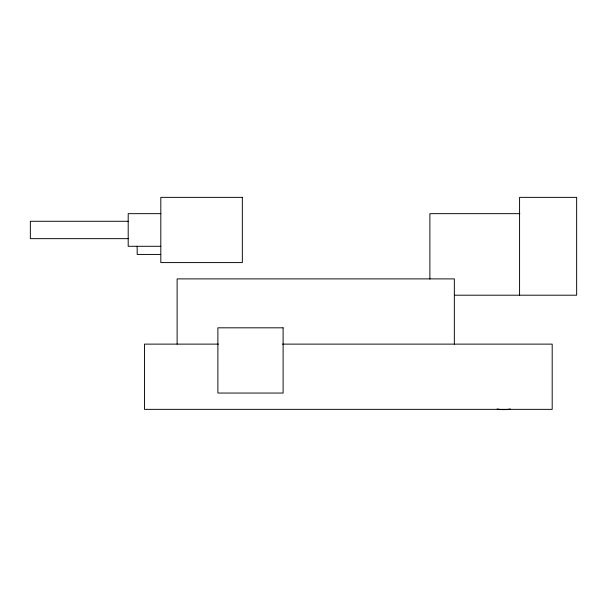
<?xml version="1.0" encoding="UTF-8"?>
<svg xmlns="http://www.w3.org/2000/svg" width="607" height="607" viewBox="0 0 607 607"><rect width="100%" height="100%" fill="white"/><g stroke="black" fill="none" stroke-linecap="round" stroke-linejoin="round"><path stroke-width="0.91" d="M160.809 213.664L128.198 213.664L128.198 246.283L160.809 246.283M519.835 213.664L429.885 213.664L429.885 279.083M128.198 221.282L30.35 221.282L30.35 238.657L128.198 238.657M160.696 254.432L137.174 254.432L137.174 246.283M454.408 295.199L576.65 295.199L576.65 197.358L519.577 197.358L519.577 295.199M218.452 344.123L144.504 344.123L144.504 409.353L552.188 409.353L552.188 344.123L282.483 344.123M454.347 344.123L454.347 278.894L177.115 278.894L177.115 344.123M510.328 408.966A32.619 32.619 0 0 1 497.118 408.966M242.345 197.358L160.809 197.358L160.809 262.588L242.345 262.588L242.345 197.358M283.112 327.818L217.883 327.818L217.883 393.048L283.112 393.048L283.112 327.818"/></g></svg>
